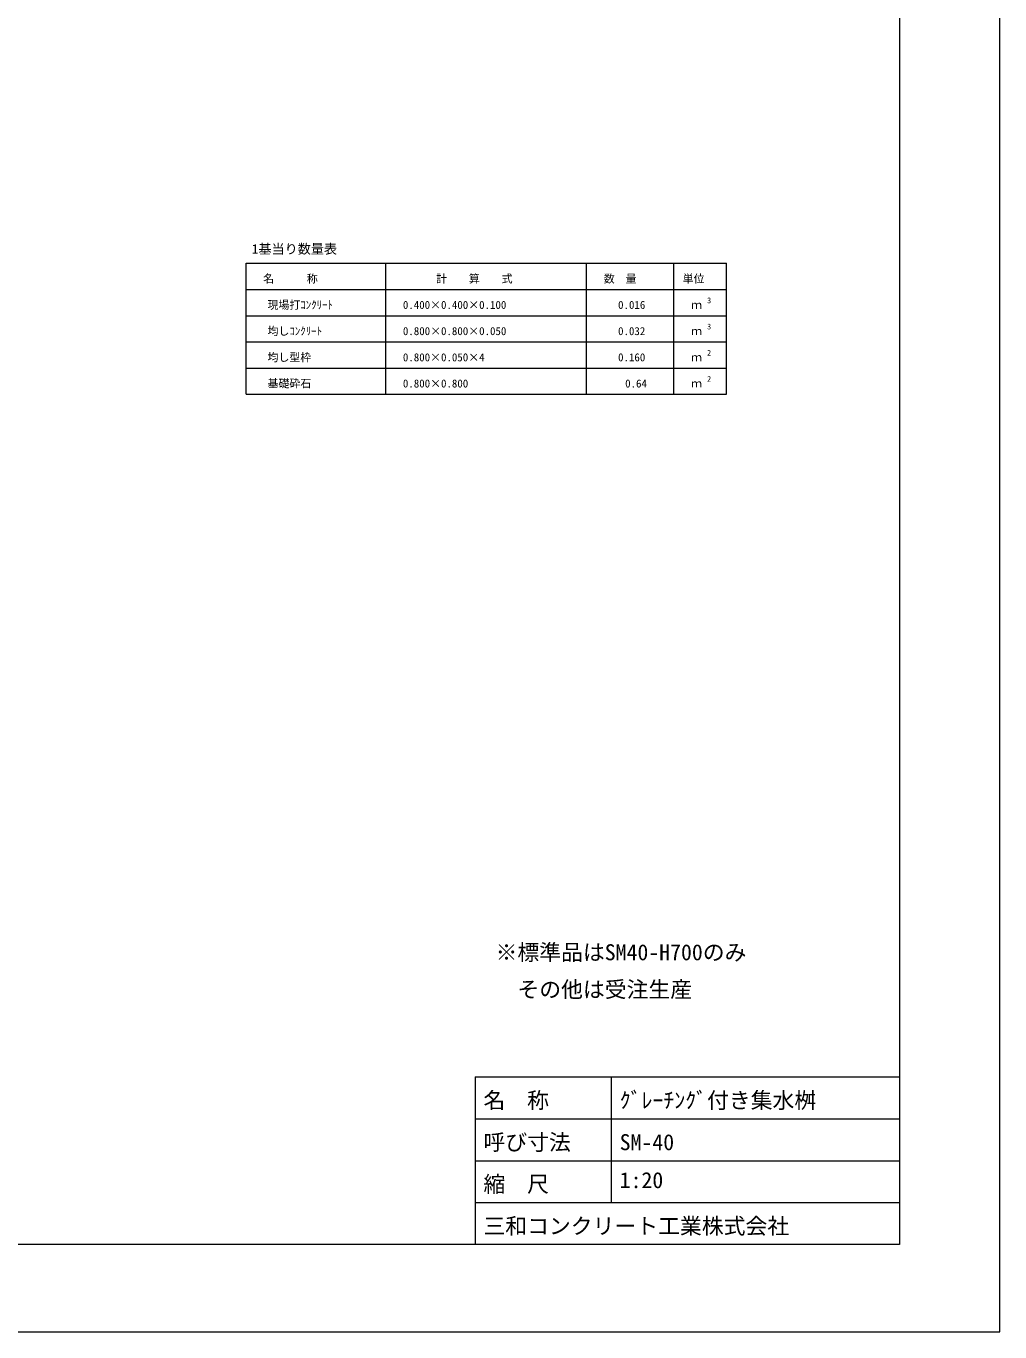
# Model space of a CAD drawing. Units: millimetres on the paper. Extents: x 0 to 841, y 0 to 594.
# Drawn here: x 618 to 841, y 0 to 299.1 of the extents above; entities that cross this region are included whole.
import ezdxf
from ezdxf.enums import TextEntityAlignment as Align

# ---------------------------------------------------------------- set-up
doc = ezdxf.new("R2010")
doc.units = ezdxf.units.MM
for name, color, linetype, lineweight in [('D-MTR-FRAM（材料表図枠）', 2, 'Continuous', 18), ('D-TTL(外枠）', 2, 'Continuous', 18), ('DEFPOINTS_2', 8, 'Continuous', 18)]:
    doc.layers.add(name, color=color, linetype=linetype, lineweight=lineweight)
for name, color, linetype in [('D-MTR-TXT(文字列）', 7, 'Continuous'), ('D-MTR（材料表タイトル）', 7, 'Continuous'), ('D-TTL-TXT（文字）', 7, 'Continuous')]:
    doc.layers.add(name, color=color, linetype=linetype)
doc.styles.add('ＭＳ ゴシック', font='')
doc.styles.get('ＭＳ ゴシック').set_extended_font_data('MS Gothic')

msp = doc.modelspace()

# ---------------------------------------------------------------- linework, layer by layer
at = {"layer": 'D-MTR-FRAM（材料表図枠）'}
for p, q in [((668.36, 244.754), (778.36, 244.754)), ((668.36, 214.754), (668.36, 244.754)), ((700.36, 214.754), (700.36, 244.754)), ((746.36, 214.754), (746.36, 244.754)), ((766.36, 214.754), (766.36, 244.754)), ((778.36, 214.754), (778.36, 244.754)), ((668.36, 238.754), (778.36, 238.754)), ((668.36, 238.754), (778.36, 238.754)), ((668.36, 232.754), (778.36, 232.754)), ((668.36, 232.754), (778.36, 232.754)), ((668.36, 226.754), (778.36, 226.754)), ((668.36, 220.754), (778.36, 220.754)), ((668.36, 214.754), (778.36, 214.754))]:
    msp.add_line(p, q, dxfattribs=at)
at = {"layer": 'D-TTL(外枠）'}
for p, q in [((818, 574), (818, 20)), ((720.8, 58.4), (818, 58.4)), ((720.8, 58.4), (720.8, 20)), ((752, 58.4), (752, 29.6)), ((720.8, 48.8), (818, 48.8)), ((720.8, 39.2), (818, 39.2)), ((720.8, 29.6), (818, 29.6)), ((818, 20), (23, 20))]:
    msp.add_line(p, q, dxfattribs=at)
at = {"layer": 'DEFPOINTS_2'}
for p, q in [((841, 0), (841, 594)), ((0, 0), (841, 0))]:
    msp.add_line(p, q, dxfattribs=at)

# ---------------------------------------------------------------- texts
at = {"layer": 'D-MTR-TXT(文字列）', "style": 'ＭＳ ゴシック'}
for s, height, p in [('名\u3000\u3000\u3000称', 1.833, (672.283, 239.754)), ('計\u3000\u3000算\u3000\u3000式', 1.833, (711.889, 239.754)), ('数\u3000量', 1.833, (750.283, 239.754)), ('単位', 1.833, (768.357, 239.754)), ('現場打ｺﾝｸﾘｰﾄ', 1.833, (673.283, 233.754)), ('3', 1.32, (773.941, 235.205)), ('0.400×0.400×0.100', 1.833, (704.283, 233.754)), ('0.016', 1.833, (753.559, 233.754)), ('ｍ', 1.833, (770.283, 233.754)), ('均しｺﾝｸﾘｰﾄ', 1.833, (673.283, 227.754)), ('3', 1.32, (773.941, 229.205)), ('0.800×0.800×0.050', 1.833, (704.283, 227.754)), ('0.032', 1.833, (753.559, 227.754)), ('ｍ', 1.833, (770.283, 227.754)), ('均し型枠', 1.833, (673.283, 221.754)), ('2', 1.32, (773.941, 223.205)), ('0.800×0.050×4', 1.833, (704.283, 221.754)), ('0.160', 1.833, (753.559, 221.754)), ('ｍ', 1.833, (770.283, 221.754)), ('基礎砕石', 1.833, (673.283, 215.754)), ('2', 1.32, (773.941, 217.205)), ('0.800×0.800', 1.833, (704.283, 215.754)), ('0.64', 1.833, (755.183, 215.754)), ('ｍ', 1.833, (770.283, 215.754))]:
    msp.add_text(s, height=height, dxfattribs=at).set_placement(p, align=Align.BOTTOM_LEFT)
at = {"layer": 'D-MTR（材料表タイトル）', "style": 'ＭＳ ゴシック'}
msp.add_text('1基当り数量表', height=2.199, dxfattribs=at).set_placement((669.703, 246.28), align=Align.BOTTOM_LEFT)
at = {"layer": 'D-TTL-TXT（文字）', "style": 'ＭＳ ゴシック'}
for s, p in [('※標準品はSM40-H700のみ', (725.51, 84.013)), ('\u3000その他は受注生産', (725.51, 75.508)), ('名\u3000称', (722.731, 50.114)), ('ｸﾞﾚｰﾁﾝｸﾞ付き集水桝', (753.931, 50.114)), ('呼び寸法', (722.731, 40.514)), ('SM-40', (753.931, 40.514)), ('縮\u3000尺', (722.731, 30.914)), ('1:20', (753.931, 31.827)), ('三和コンクリート工業株式会社', (722.731, 21.314))]:
    msp.add_text(s, height=3.666, dxfattribs=at).set_placement(p, align=Align.BOTTOM_LEFT)

doc.saveas('drawing.dxf')
